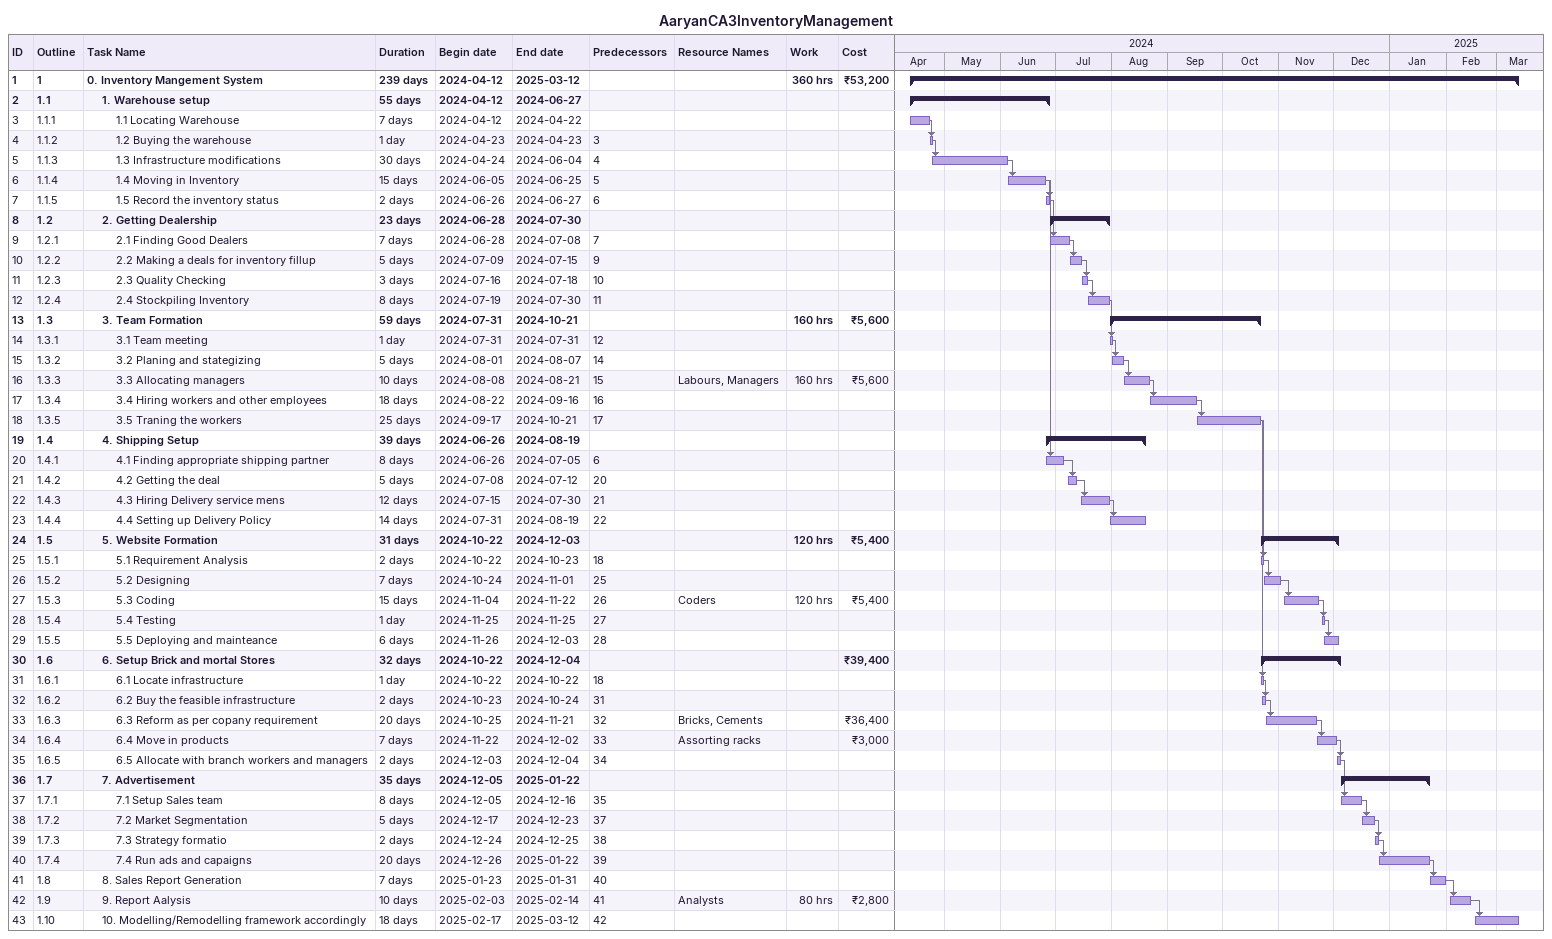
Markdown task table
AaryanCA3InventoryManagement

| ID | WBS | Task | Duration | Start | Finish | Predecessors | Resources | Work (h) | Cost (₹) |
|---|---|---|---|---|---|---|---|---|---|
| 1 | 1 | **0. Inventory Mangement System** | 239d | 2024-04-12 | 2025-03-12 |  |  | 360 | 53200 |
| 2 | 1.1 | **1. Warehouse setup** | 55d | 2024-04-12 | 2024-06-27 |  |  |  |  |
| 3 | 1.1.1 | 1.1 Locating Warehouse | 7d | 2024-04-12 | 2024-04-22 |  |  |  |  |
| 4 | 1.1.2 | 1.2 Buying the warehouse | 1d | 2024-04-23 | 2024-04-23 | 3 |  |  |  |
| 5 | 1.1.3 | 1.3 Infrastructure modifications | 30d | 2024-04-24 | 2024-06-04 | 4 |  |  |  |
| 6 | 1.1.4 | 1.4 Moving in Inventory | 15d | 2024-06-05 | 2024-06-25 | 5 |  |  |  |
| 7 | 1.1.5 | 1.5 Record the inventory status | 2d | 2024-06-26 | 2024-06-27 | 6 |  |  |  |
| 8 | 1.2 | **2. Getting Dealership** | 23d | 2024-06-28 | 2024-07-30 |  |  |  |  |
| 9 | 1.2.1 | 2.1 Finding Good Dealers | 7d | 2024-06-28 | 2024-07-08 | 7 |  |  |  |
| 10 | 1.2.2 | 2.2 Making a deals for inventory fillup | 5d | 2024-07-09 | 2024-07-15 | 9 |  |  |  |
| 11 | 1.2.3 | 2.3 Quality Checking | 3d | 2024-07-16 | 2024-07-18 | 10 |  |  |  |
| 12 | 1.2.4 | 2.4 Stockpiling Inventory | 8d | 2024-07-19 | 2024-07-30 | 11 |  |  |  |
| 13 | 1.3 | **3. Team Formation** | 59d | 2024-07-31 | 2024-10-21 |  |  | 160 | 5600 |
| 14 | 1.3.1 | 3.1 Team meeting | 1d | 2024-07-31 | 2024-07-31 | 12 |  |  |  |
| 15 | 1.3.2 | 3.2 Planing and stategizing | 5d | 2024-08-01 | 2024-08-07 | 14 |  |  |  |
| 16 | 1.3.3 | 3.3 Allocating managers | 10d | 2024-08-08 | 2024-08-21 | 15 | Labours, Managers | 160 | 5600 |
| 17 | 1.3.4 | 3.4 Hiring workers and other employees | 18d | 2024-08-22 | 2024-09-16 | 16 |  |  |  |
| 18 | 1.3.5 | 3.5 Traning the workers | 25d | 2024-09-17 | 2024-10-21 | 17 |  |  |  |
| 19 | 1.4 | **4. Shipping Setup** | 39d | 2024-06-26 | 2024-08-19 |  |  |  |  |
| 20 | 1.4.1 | 4.1 Finding appropriate shipping partner | 8d | 2024-06-26 | 2024-07-05 | 6 |  |  |  |
| 21 | 1.4.2 | 4.2 Getting the deal | 5d | 2024-07-08 | 2024-07-12 | 20 |  |  |  |
| 22 | 1.4.3 | 4.3 Hiring Delivery service mens | 12d | 2024-07-15 | 2024-07-30 | 21 |  |  |  |
| 23 | 1.4.4 | 4.4 Setting up Delivery Policy | 14d | 2024-07-31 | 2024-08-19 | 22 |  |  |  |
| 24 | 1.5 | **5. Website Formation** | 31d | 2024-10-22 | 2024-12-03 |  |  | 120 | 5400 |
| 25 | 1.5.1 | 5.1 Requirement Analysis | 2d | 2024-10-22 | 2024-10-23 | 18 |  |  |  |
| 26 | 1.5.2 | 5.2 Designing | 7d | 2024-10-24 | 2024-11-01 | 25 |  |  |  |
| 27 | 1.5.3 | 5.3 Coding | 15d | 2024-11-04 | 2024-11-22 | 26 | Coders | 120 | 5400 |
| 28 | 1.5.4 | 5.4 Testing | 1d | 2024-11-25 | 2024-11-25 | 27 |  |  |  |
| 29 | 1.5.5 | 5.5 Deploying and mainteance | 6d | 2024-11-26 | 2024-12-03 | 28 |  |  |  |
| 30 | 1.6 | **6. Setup Brick and mortal Stores** | 32d | 2024-10-22 | 2024-12-04 |  |  |  | 39400 |
| 31 | 1.6.1 | 6.1 Locate infrastructure | 1d | 2024-10-22 | 2024-10-22 | 18 |  |  |  |
| 32 | 1.6.2 | 6.2 Buy the feasible infrastructure | 2d | 2024-10-23 | 2024-10-24 | 31 |  |  |  |
| 33 | 1.6.3 | 6.3 Reform as per copany requirement | 20d | 2024-10-25 | 2024-11-21 | 32 | Bricks, Cements |  | 36400 |
| 34 | 1.6.4 | 6.4 Move in products | 7d | 2024-11-22 | 2024-12-02 | 33 | Assorting racks |  | 3000 |
| 35 | 1.6.5 | 6.5 Allocate with branch workers and managers | 2d | 2024-12-03 | 2024-12-04 | 34 |  |  |  |
| 36 | 1.7 | **7. Advertisement** | 35d | 2024-12-05 | 2025-01-22 |  |  |  |  |
| 37 | 1.7.1 | 7.1 Setup Sales team | 8d | 2024-12-05 | 2024-12-16 | 35 |  |  |  |
| 38 | 1.7.2 | 7.2 Market Segmentation | 5d | 2024-12-17 | 2024-12-23 | 37 |  |  |  |
| 39 | 1.7.3 | 7.3 Strategy formatio | 2d | 2024-12-24 | 2024-12-25 | 38 |  |  |  |
| 40 | 1.7.4 | 7.4 Run ads and capaigns | 20d | 2024-12-26 | 2025-01-22 | 39 |  |  |  |
| 41 | 1.8 | 8. Sales Report Generation | 7d | 2025-01-23 | 2025-01-31 | 40 |  |  |  |
| 42 | 1.9 | 9. Report Aalysis | 10d | 2025-02-03 | 2025-02-14 | 41 | Analysts | 80 | 2800 |
| 43 | 1.10 | 10. Modelling/Remodelling framework accordingly | 18d | 2025-02-17 | 2025-03-12 | 42 |  |  |  |
